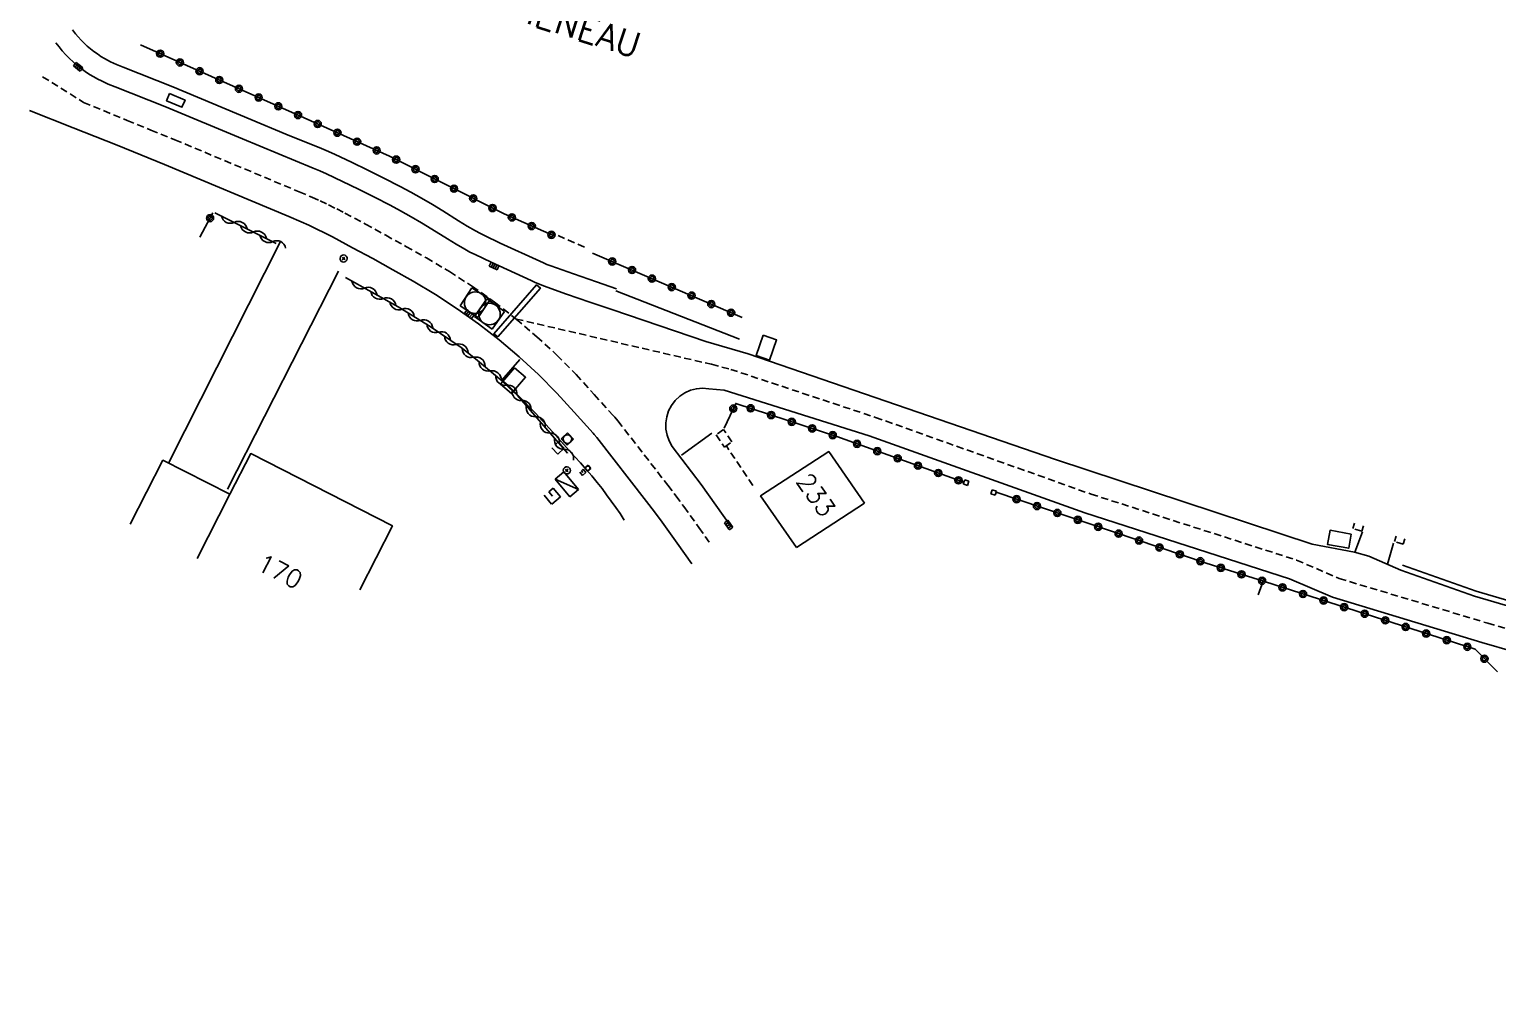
# Model space of a CAD drawing. Header units: millimetres. Extents: x 150015 to 151000, y 151000 to 152000.
# Drawn here: x 150567.5 to 150669.7, y 151595.1 to 151662.8 of the extents above; entities that cross this region are included whole.
import ezdxf
from ezdxf.enums import TextEntityAlignment as Align

# ---------------------------------------------------------------- set-up
doc = ezdxf.new("R2010")
doc.units = ezdxf.units.MM
doc.linetypes.add('DASHED', pattern=[0.75, 0.5, -0.25])
doc.layers.get('0').update_dxf_attribs({"linetype": 'CONTINUOUS'})
for name, color, linetype in [('W0001', 6, 'DASHED'), ('W0003', 5, 'CONTINUOUS'), ('W0008', 7, 'CONTINUOUS'), ('W0014', 7, 'CONTINUOUS'), ('W0017', 7, 'CONTINUOUS'), ('W0070', 7, 'DASHED'), ('W0071', 7, 'CONTINUOUS'), ('W0100', 7, 'CONTINUOUS'), ('W0103', 1, 'CONTINUOUS'), ('W0112', 1, 'DASHED'), ('W0211', 2, 'CONTINUOUS'), ('W0212', 2, 'CONTINUOUS'), ('W0310', 3, 'CONTINUOUS'), ('W0322', 7, 'CONTINUOUS'), ('W0323', 7, 'CONTINUOUS'), ('W0400', 7, 'CONTINUOUS'), ('W0412', 7, 'CONTINUOUS'), ('W0420', 7, 'CONTINUOUS'), ('W0421', 7, 'CONTINUOUS'), ('W0425', 7, 'CONTINUOUS'), ('W0432', 7, 'CONTINUOUS'), ('W0856', 7, 'CONTINUOUS'), ('W0989', 7, 'CONTINUOUS'), ('W0991', 7, 'CONTINUOUS'), ('W1102', 7, 'CONTINUOUS'), ('W1338', 7, 'CONTINUOUS'), ('W1471', 7, 'CONTINUOUS')]:
    doc.layers.add(name, color=color, linetype=linetype)
doc.styles.get("Standard").update_dxf_attribs({"font": 'romans.shx', "width": 0.85})

# ---------------------------------------------------------------- blocks, each defined once
blk = doc.blocks.new('T856')
for p, q in [((-0.125, 0), (0.125, 0)), ((0, 0.125), (0, -0.125))]:
    blk.add_line(p, q)
blk.add_ellipse((0, 0), major_axis=(-0.177, 0.177), ratio=1, start_param=3.9269908, end_param=10.2101761)
blk = doc.blocks.new('T400')
for p, q in [((-0.15, 0.3), (0.15, 0.3)), ((-0.15, -0.25), (-0.15, 0.3)), ((-0.15, 0.15), (0.15, 0.15)), ((-0.15, 0), (0.15, 0)), ((0.15, 0.3), (0.15, -0.25)), ((-0.15, -0.15), (0.15, -0.15)), ((-0.15, -0.25), (-0.15, -0.3)), ((-0.15, -0.3), (0.15, -0.3)), ((0.15, -0.3), (0.15, -0.25))]:
    blk.add_line(p, q)
blk = doc.blocks.new('T420')
for p, q in [((0.75, 0.75), (-0.75, 0.75)), ((-0.75, 0.75), (-0.75, -0.75)), ((0.75, 0.75), (0.75, -0.75)), ((0.75, -0.75), (-0.75, -0.75))]:
    blk.add_line(p, q)
blk.add_ellipse((0, 0), major_axis=(-0.53, 0.53), ratio=1, start_param=3.926991, end_param=10.210176)
blk = doc.blocks.new('T1471')
at = {"color": 0, "linetype": 'Continuous', "flags": 128}
blk.add_lwpolyline([(-0.75, -0.5), (-0.75, 0.5), (0.75, 0.5), (0.75, -0.5), (-0.75, -0.5)], dxfattribs=at)
blk = doc.blocks.new('T412')
for p, q in [((-0.3, 1.2), (0.3, 1.2)), ((-0.3, 1.2), (-0.3, 0.6)), ((-0.3, 0.6), (0.3, 0.6)), ((-0.3, 0.3), (0.3, 0.3)), ((-0.3, -0.3), (-0.3, 0.3)), ((0, 0.9), (0.3, 0.9)), ((0.3, 0.9), (0.3, 0.6)), ((0.3, 0.3), (0.3, -0.3)), ((0.3, -0.3), (-0.3, -0.3))]:
    blk.add_line(p, q)
blk.add_ellipse((0, 0), major_axis=(0.212, 0.212), ratio=1, start_param=5.497787, end_param=11.780972)
blk = doc.blocks.new('T432')
at = {"flags": 128}
for points in [[(-0.4, 2.1), (-0.4, 1.3)], [(-0.39, 2.1), (0.41, 2.1)], [(-0.4, 1.3), (0.4, 1.3)], [(0, 1.7), (0.4, 1.7)], [(0.4, 1.3), (0.4, 1.7)], [(0.8, 0.8), (-0.8, 0.8)], [(-0.8, 0.8), (-0.8, 0)], [(0.8, 0.8), (-0.8, 0)], [(-0.8, 0), (0.8, 0)], [(0.8, 0), (0.8, 0.8)]]:
    blk.add_lwpolyline(points, dxfattribs=at)
blk = doc.blocks.new('T425')
for p, q in [((-0.15, 0.6), (0.15, 0.6)), ((-0.15, 0.6), (-0.15, 0.3)), ((-0.15, 0.3), (0.15, 0.3)), ((-0.15, 0.15), (0.15, 0.15)), ((-0.15, -0.15), (-0.15, 0.15)), ((0, 0.45), (0.15, 0.45)), ((0.15, 0.45), (0.15, 0.3)), ((0.15, 0.15), (0.15, -0.15)), ((0.15, -0.15), (-0.15, -0.15))]:
    blk.add_line(p, q)
blk.add_ellipse((0, 0), major_axis=(-0.106, 0.106), ratio=1, start_param=3.926991, end_param=10.210176)
blk = doc.blocks.new('t310o')
at = {"color": 0, "linetype": 'Continuous'}
for centre, start, end in [((-0.5, 0.38), 216.8699, 323.1304), ((0.5, -0.37), 36.8699, 143.1303)]:
    blk.add_arc(centre, 0.625, start, end, dxfattribs=at)
blk = doc.blocks.new('t322o')
at = {"color": 0, "linetype": 'Continuous'}
for radius in [0.25, 0.15]:
    blk.add_circle((0, 0), radius, dxfattribs=at)
blk = doc.blocks.new('t323o')
at = {"color": 0, "linetype": 'Continuous'}
for radius in [0.25, 0.15]:
    blk.add_circle((0, 0), radius, dxfattribs=at)

msp = doc.modelspace()

# ---------------------------------------------------------------- linework, layer by layer
at = {"layer": 'W0001'}
for points in [[(150568.46, 151659.5), (150571.31, 151657.71), (150571.31, 151657.71), (150574.34, 151656.46), (150576, 151655.79), (150577.66, 151655.11), (150586.32, 151651.49), (150587.19, 151651.12), (150587.77, 151650.86), (150588.35, 151650.58), (150588.92, 151650.3), (150589.49, 151650.01), (150590.92, 151649.24), (150592.33, 151648.47), (150593.74, 151647.69), (150595.16, 151646.89), (150596.77, 151645.94), (150598.36, 151644.91), (150599.91, 151643.81), (150601.41, 151642.64), (150602.85, 151641.41), (150604.24, 151640.13), (150605.58, 151638.78), (150606.83, 151637.4), (150608.16, 151635.93), (150608.26, 151635.81), (150608.48, 151635.55), (150611.95, 151631.09), (150612.52, 151630.35), (150613.08, 151629.59), (150614.12, 151628.13), (150614.97, 151626.93)], [(150601.41, 151642.64), (150614.99, 151639.49), (150616.33, 151639.14)]]:
    msp.add_lwpolyline(points, dxfattribs=at)
at = {"layer": 'W0003'}
msp.add_lwpolyline([(150600.14, 151641.4), (150603.09, 151644.79), (150602.83, 151645.01), (150599.86, 151641.6), (150600.14, 151641.4)], dxfattribs=at)
at = {"layer": 'W0008'}
for points in [[(150617.55, 151640.21), (150614.6, 151641.07), (150608.13, 151643.27), (150606.52, 151643.82), (150604.91, 151644.38), (150603.31, 151644.95), (150603.02, 151645.06), (150602.73, 151645.18), (150602.44, 151645.31), (150599.67, 151646.59), (150598.55, 151647.12), (150598.19, 151647.3), (150597.84, 151647.49), (150597.23, 151647.85), (150596.63, 151648.21), (150595.53, 151648.9), (150594.82, 151649.33), (150594.1, 151649.75), (150593.37, 151650.16), (150592.64, 151650.55), (150591.54, 151651.12), (150590.44, 151651.67), (150589.33, 151652.21), (150588.21, 151652.74), (150587.75, 151652.94), (150587.29, 151653.14), (150584.83, 151654.15), (150582.37, 151655.17), (150576.97, 151657.42), (150573.51, 151658.8), (150573.03, 151658.99), (150572.56, 151659.2), (150572.29, 151659.33), (150572.03, 151659.48), (150571.72, 151659.66), (150571.43, 151659.86), (150571.14, 151660.07), (150570.85, 151660.3), (150570.58, 151660.53), (150570.32, 151660.77), (150570.07, 151661.03), (150569.83, 151661.29), (150569.6, 151661.57), (150569.38, 151661.85)], [(150567.54, 151657.14), (150570.59, 151655.94), (150573.65, 151654.73), (150575.3, 151654.06), (150576.94, 151653.38), (150585.6, 151649.77), (150586.44, 151649.41), (150586.99, 151649.16), (150587.54, 151648.9), (150588.08, 151648.63), (150588.62, 151648.36), (150590.03, 151647.6), (150591.43, 151646.84), (150592.83, 151646.06), (150594.23, 151645.28), (150595.79, 151644.35), (150597.31, 151643.36), (150598.79, 151642.31), (150600.23, 151641.19), (150601.61, 151640.02), (150602.95, 151638.78), (150604.23, 151637.49), (150605.45, 151636.15), (150606.77, 151634.69), (150606.84, 151634.6), (150607.02, 151634.39), (150610.47, 151629.95), (150611.03, 151629.23), (150611.57, 151628.5), (150612.6, 151627.05), (150613.62, 151625.6)], [(150616.32, 151628.26), (150614.28, 151631.12), (150612.27, 151633.78), (150612.06, 151634.16), (150611.91, 151634.56), (150611.83, 151634.98), (150611.82, 151635.41), (150611.88, 151635.84), (150612.01, 151636.25), (150612.21, 151636.63), (150612.47, 151636.97), (150612.79, 151637.27), (150613.14, 151637.51), (150613.54, 151637.68), (150613.95, 151637.79), (150614.38, 151637.83), (150614.81, 151637.79), (150614.81, 151637.79)]]:
    msp.add_lwpolyline(points, dxfattribs=at)
at = {"layer": 'W0014'}
for points in [[(150608.38, 151644.75), (150607, 151645.22), (150605.4, 151645.78), (150603.82, 151646.34), (150603.55, 151646.44), (150603.3, 151646.54), (150603.05, 151646.66), (150600.3, 151647.92), (150599.2, 151648.45), (150598.88, 151648.61), (150598.57, 151648.78), (150597.99, 151649.11), (150597.4, 151649.47), (150596.3, 151650.16), (150595.58, 151650.6), (150594.83, 151651.04), (150594.08, 151651.46), (150593.33, 151651.86), (150592.21, 151652.44), (150591.09, 151653), (150589.96, 151653.55), (150588.82, 151654.08), (150588.34, 151654.3), (150587.86, 151654.5), (150585.39, 151655.51), (150582.94, 151656.53), (150577.52, 151658.79), (150574.06, 151660.17), (150573.61, 151660.35), (150573.18, 151660.54), (150572.97, 151660.65), (150572.77, 151660.76), (150572.52, 151660.91), (150572.27, 151661.08), (150572.03, 151661.25), (150571.79, 151661.44), (150571.57, 151661.63), (150571.35, 151661.83), (150571.14, 151662.04), (150570.94, 151662.27), (150570.75, 151662.49), (150570.55, 151662.75)], [(150601.65, 151639.82), (150600.41, 151638.38), (150600.86, 151638.01), (150601.5, 151637.36), (150602.76, 151636.1), (150603.94, 151634.79), (150605.49, 151633.06), (150605.89, 151632.63), (150606.28, 151632.18), (150606.67, 151631.73), (150607.04, 151631.26), (150607.38, 151630.84), (150607.7, 151630.42), (150608.02, 151629.98), (150608.33, 151629.54), (150608.64, 151629.1), (150608.93, 151628.65)], [(150612.9, 151633.17), (150615.02, 151634.69)]]:
    msp.add_lwpolyline(points, dxfattribs=at)
at = {"layer": 'W0017'}
for points in [[(150585, 151648.04), (150577.23, 151632.67)], [(150581.32, 151630.81), (150589.04, 151645.98)], [(150659.75, 151626.41), (150660.28, 151627.83)], [(150662.45, 151627.05), (150662.03, 151625.58)]]:
    msp.add_lwpolyline(points, dxfattribs=at)
at = {"layer": 'W0070'}
msp.add_lwpolyline([(150616.33, 151639.14), (150626.4, 151635.8), (150641.4, 151630.46), (150655.7, 151625.87), (150658.67, 151624.59), (150669, 151621.48), (150673.48, 151620.18), (150679.07, 151618.48), (150685.45, 151616.48), (150701.45, 151611.68), (150704.49, 151610.69), (150715.28, 151606.96), (150726.75, 151603.49), (150733.39, 151601.16), (150746.77, 151596.49)], dxfattribs=at)
at = {"layer": 'W0071'}
for points in [[(150617.55, 151640.21), (150638.93, 151632.86), (150656.78, 151626.97), (150659.72, 151626.42), (150660.72, 151626.14), (150662.96, 151625.18), (150668.09, 151623.36), (150674.4, 151621.51), (150680.36, 151619.4), (150689.67, 151616.31), (150690.85, 151616.02), (150710.48, 151609.83), (150724.09, 151605.82), (150740.24, 151600.39), (150747.41, 151597.83)], [(150614.81, 151637.79), (150615.87, 151637.69), (150625.96, 151634.52), (150625.96, 151634.52), (150640.96, 151629.16), (150640.96, 151629.16), (150655.21, 151624.57), (150658.19, 151623.29), (150668.6, 151620.14), (150673.08, 151618.84), (150678.65, 151617.14), (150685.03, 151615.13), (150701.03, 151610.31), (150704.03, 151609.33), (150714.83, 151605.58), (150726.29, 151602.1), (150732.9, 151599.77), (150746.31, 151595.08)]]:
    msp.add_lwpolyline(points, dxfattribs=at)
at = {"layer": 'W0100'}
for points in [[(150590.53, 151623.8), (150592.8, 151628.25), (150582.94, 151633.28), (150581.49, 151630.45)], [(150620.91, 151626.74), (150618.41, 151630.34), (150623.15, 151633.42), (150625.65, 151629.82)]]:
    msp.add_lwpolyline(points, dxfattribs=at)
at = {"layer": 'W0103'}
msp.add_lwpolyline([(150581.49, 151630.45), (150576.83, 151632.82), (150574.56, 151628.37)], dxfattribs=at)
at = {"layer": 'W0112'}
for points in [[(150606.15, 151647.65), (150604.07, 151648.56)], [(150615.91, 151633.73), (150616.42, 151634.1), (150615.82, 151634.95), (150615.31, 151634.58), (150615.91, 151633.73)], [(150617.88, 151631.06), (150616.03, 151633.81)], [(150632.61, 151631.45), (150632.89, 151631.35), (150632.8, 151631.07), (150632.51, 151631.17), (150632.61, 151631.45)], [(150634.53, 151630.76), (150634.82, 151630.66), (150634.72, 151630.38), (150634.43, 151630.48), (150634.53, 151630.76)], [(150660.35, 151628.26), (150660.24, 151627.88), (150659.61, 151628.06), (150659.73, 151628.44)], [(150663.24, 151627.35), (150663.12, 151626.97), (150662.51, 151627.17), (150662.63, 151627.54)]]:
    msp.add_lwpolyline(points, dxfattribs=at)
at = {"layer": 'W0211'}
msp.add_lwpolyline([(150616.95, 151641.24), (150608.34, 151644.6)], dxfattribs=at)
at = {"layer": 'W0212'}
msp.add_lwpolyline([(150663.08, 151625.52), (150668.2, 151623.7), (150674.51, 151621.85), (150680.48, 151619.74), (150689.77, 151616.65), (150690.94, 151616.37), (150706.44, 151611.57), (150724.2, 151606.17), (150740.36, 151600.73), (150746.84, 151598.42)], dxfattribs=at)
at = {"layer": 'W0310'}
for points in [[(150580.45, 151650.03), (150584.72, 151647.89)], [(150604.98, 151633.3), (150604.98, 151633.3), (150601.5, 151637.32), (150600.25, 151638.48), (150598.58, 151639.88), (150597.58, 151640.65), (150595.43, 151642.13), (150593.19, 151643.5), (150589.54, 151645.53)]]:
    msp.add_lwpolyline(points, dxfattribs=at)
at = {"layer": 'W0322'}
for points in [[(150575.27, 151661.71), (150586.66, 151656.64), (150592.6, 151653.96), (150600.58, 151649.95), (150604.1, 151648.4)], [(150579.39, 151648.34), (150580.31, 151650.03)], [(150617.13, 151642.75), (150606.72, 151647.23)], [(150623.71, 151634.47), (150632.55, 151631.29)], [(150634.79, 151630.59), (150649.4, 151625.65), (150653.46, 151624.38), (150668.13, 151619.67), (150669.67, 151618.09)]]:
    msp.add_lwpolyline(points, dxfattribs=at)
at = {"layer": 'W0323'}
msp.add_lwpolyline([(150615.87, 151635.05), (150616.68, 151636.77), (150623.71, 151634.47)], dxfattribs=at)
at = {"layer": 'W0421'}
msp.add_lwpolyline([(150577.29, 151658.33), (150577.08, 151657.82), (150578.15, 151657.37), (150578.37, 151657.87), (150577.29, 151658.33)], dxfattribs=at)
at = {"layer": 'W1102'}
for points in [[(150579.22, 151625.99), (150581.49, 151630.45)], [(150625.65, 151629.82), (150620.91, 151626.74)]]:
    msp.add_lwpolyline(points, dxfattribs=at)
at = {"layer": 'W1338'}
msp.add_lwpolyline([(150653.37, 151624.41), (150653.04, 151623.46)], dxfattribs=at)

# ---------------------------------------------------------------- block references
at = {"layer": 'W0310'}
for p, rotation in [((150581.79, 151649.36), 333.3832937459111), ((150583.13, 151648.69), 333.3832937459111), ((150584.47, 151648.02), 333.3832937459111), ((150590.86, 151644.8), 150.9378234277047), ((150592.17, 151644.07), 150.9378234277047), ((150593.47, 151643.33), 148.6181828392862), ((150594.75, 151642.55), 148.6181828392862), ((150596.01, 151641.73), 145.3628365903915), ((150597.24, 151640.88), 145.3628365903915), ((150598.45, 151639.98), 142.4207141281499), ((150599.6, 151639.03), 139.9792865436366), ((150600.73, 151638.04), 137.2247993849295), ((150601.79, 151636.98), 130.8388399620507), ((150602.77, 151635.85), 130.8388399620507), ((150603.75, 151634.71), 130.8388399620507), ((150604.74, 151633.58), 130.8388399620507)]:
    msp.add_blockref('t310o', p, dxfattribs=dict(at, rotation=rotation))
at = {"layer": 'W0322'}
for p, rotation in [((150576.64, 151661.1), 335.9834682245288), ((150578.01, 151660.49), 335.9834682245288), ((150579.38, 151659.88), 335.9834682245288), ((150580.75, 151659.27), 335.9834682245288), ((150582.12, 151658.66), 335.9834682245288), ((150583.49, 151658.05), 335.9834682245288), ((150584.86, 151657.44), 335.9834682245288), ((150586.23, 151656.83), 335.9834682245288), ((150587.6, 151656.21), 335.7501543515953), ((150588.97, 151655.6), 335.7501543515953), ((150590.34, 151654.98), 335.7501543515953), ((150591.7, 151654.37), 335.7501543515953), ((150593.06, 151653.73), 333.2863901699611), ((150594.4, 151653.06), 333.2863901699611), ((150595.74, 151652.38), 333.2863901699611), ((150597.08, 151651.71), 333.2863901699611), ((150598.42, 151651.03), 333.2863901699611), ((150599.76, 151650.36), 333.2863901699611), ((150601.11, 151649.71), 336.2316925170615), ((150580.11, 151649.66), 61.30965256163693), ((150602.49, 151649.11), 336.2316925170615), ((150603.86, 151648.5), 336.2316925170615), ((150608.09, 151646.64), 156.7213876530203), ((150609.47, 151646.05), 156.7213876530203), ((150610.85, 151645.45), 156.7213876530203), ((150612.23, 151644.86), 156.7213876530203), ((150613.61, 151644.27), 156.7213876530203), ((150614.98, 151643.68), 156.7213876530203), ((150616.36, 151643.08), 156.7213876530203), ((150625.12, 151633.96), 340.1938133173157), ((150626.53, 151633.45), 340.1938133173157), ((150627.95, 151632.95), 340.1938133173157), ((150629.36, 151632.44), 340.1938133173157), ((150630.77, 151631.93), 340.1938133173157), ((150632.18, 151631.42), 340.1938133173157), ((150636.22, 151630.11), 341.3401978434595), ((150637.64, 151629.63), 341.3401978434595), ((150639.06, 151629.15), 341.3401978434595), ((150640.48, 151628.67), 341.3401978434595), ((150641.9, 151628.19), 341.3401978434595), ((150643.32, 151627.71), 341.3401978434595), ((150644.74, 151627.23), 341.3401978434595), ((150646.16, 151626.75), 341.3401978434595), ((150647.58, 151626.27), 341.3401978434595), ((150649.01, 151625.79), 341.3401978434595), ((150650.43, 151625.33), 342.5886017398559), ((150651.87, 151624.88), 342.5886017398559), ((150653.3, 151624.43), 342.5886017398559), ((150654.72, 151623.97), 342.1808157691241), ((150656.15, 151623.51), 342.1808157691241), ((150657.58, 151623.06), 342.1808157691241), ((150659.01, 151622.6), 342.1808157691241), ((150660.44, 151622.14), 342.1808157691241), ((150661.87, 151621.68), 342.1808157691241), ((150663.29, 151621.22), 342.1808157691241), ((150664.72, 151620.76), 342.1808157691241), ((150666.15, 151620.3), 342.1808157691241), ((150667.58, 151619.84), 342.1808157691241), ((150668.77, 151619.01), 314.2764315560123)]:
    msp.add_blockref('t322o', p, dxfattribs=dict(at, rotation=rotation))
at = {"layer": 'W0323'}
for p, rotation in [((150616.51, 151636.41), 64.76354013814559), ((150617.72, 151636.43), 341.8746758306192), ((150619.15, 151635.96), 341.8746758306192), ((150620.58, 151635.49), 341.8746758306192), ((150622, 151635.03), 341.8746758306192), ((150623.43, 151634.56), 341.8746758306192)]:
    msp.add_blockref('t323o', p, dxfattribs=dict(at, rotation=rotation))
at = {"layer": 'W0400'}
for p, rotation in [((150570.93, 151660.19), 51.6405274059377), ((150599.87, 151646.33), 65.20060654718965), ((150598.14, 151642.97), 230.1405285179153), ((150616.19, 151628.31), 35.46720639631682)]:
    msp.add_blockref('T400', p, dxfattribs=dict(at, rotation=rotation))
at = {"layer": 'W0412', "rotation": 133.2}
msp.add_blockref('T412', (150604.97, 151634.29), dxfattribs=at)
at = {"layer": 'W0420'}
for p, rotation in [((150598.55, 151643.78), 326.9905097137934), ((150599.55, 151642.99), 324.5490821326675)]:
    msp.add_blockref('T420', p, dxfattribs=dict(at, rotation=rotation))
at = {"layer": 'W0425', "rotation": 129.6}
msp.add_blockref('T425', (150606.39, 151632.26), dxfattribs=at)
at = {"layer": 'W0432', "rotation": 129.6}
msp.add_blockref('T432', (150605.24, 151631.4), dxfattribs=at)
at = {"layer": 'W0856', "rotation": 40.89539327102499}
for p in [(150589.4, 151646.85), (150604.93, 151632.11)]:
    msp.add_blockref('T856', p, dxfattribs=at)
at = {"layer": 'W1471'}
for p, rotation in [((150618.81, 151640.64), 250.9716400986278), ((150601.19, 151638.35), 229.354188241776), ((150658.68, 151627.32), 169.4894691377519)]:
    msp.add_blockref('T1471', p, dxfattribs=dict(at, rotation=rotation))

# ---------------------------------------------------------------- texts
at = {"layer": 'W0989'}
msp.add_text('CHEMIN DU LONG CHENEAU', height=1.75, rotation=342.291, dxfattribs=at).set_placement((150579.11, 151671.47), align=Align.MIDDLE_LEFT)
at = {"layer": 'W0991'}
for s, rotation, p in [('233', 305.1661, (150621.76, 151630.05)), ('170', 333, (150584.69, 151624.53))]:
    msp.add_text(s, height=1.25, rotation=rotation, dxfattribs=at).set_placement(p, align=Align.CENTER)

doc.saveas('drawing.dxf')
